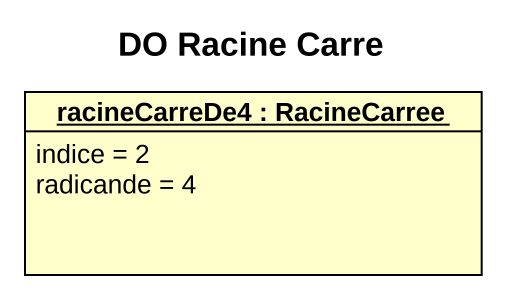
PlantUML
@startuml
title DO Racine Carre
hide circle
hide empty members
object "racineCarreDe4 : RacineCarree" as racineCarreDe4 {
  indice = 2
  radicande = 4
}
@enduml
